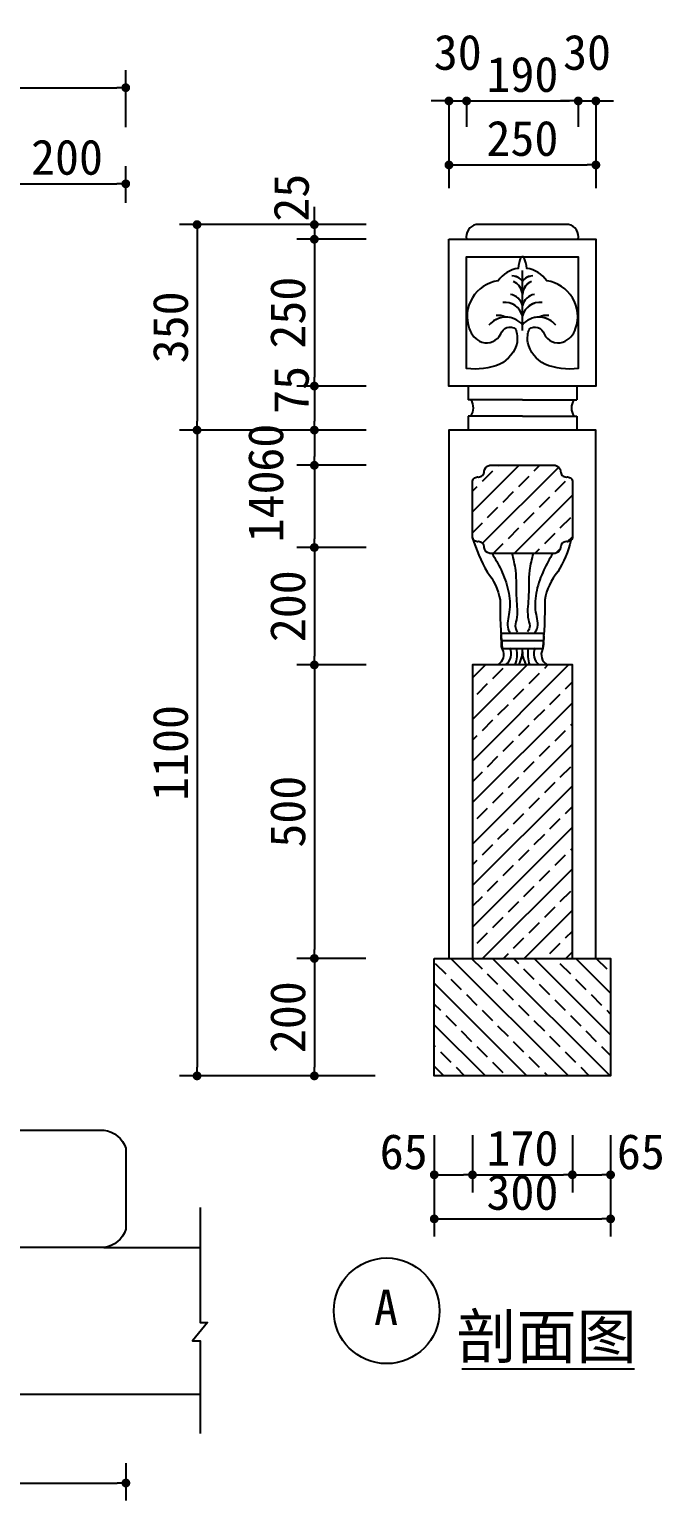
# Model space of a CAD drawing. Extents: x 100 to 5330, y 4380 to 7171.
# Drawn here: x 4244 to 5330, y 4665 to 7171 of the extents above; entities that cross this region are included whole.
import ezdxf
from ezdxf.enums import TextEntityAlignment as Align

# ---------------------------------------------------------------- set-up
doc = ezdxf.new("R2010")
doc.units = 0
doc.header["$LTSCALE"] = 0.85
doc.header["$MEASUREMENT"] = 0
doc.header["$PDMODE"] = 3
doc.header["$PDSIZE"] = 15
doc.layers.get('0').update_dxf_attribs({"color": 3, "linetype": 'CONTINUOUS'})
doc.layers.get('DEFPOINTS').update_dxf_attribs({"linetype": 'CONTINUOUS'})
for name, color, linetype in [('2', 2, 'CONTINUOUS'), ('3', 3, 'CONTINUOUS'), ('4', 4, 'CONTINUOUS'), ('7', 7, 'CONTINUOUS'), ('BH', 3, 'CONTINUOUS'), ('DIM', 3, 'CONTINUOUS'), ('TEXT', 3, 'CONTINUOUS')]:
    doc.layers.add(name, color=color, linetype=linetype)
doc.styles.add('HZ', font='')
doc.styles.get("Standard").update_dxf_attribs({"font": 'ISOCP'})
doc.styles.get('HZ').set_extended_font_data('仿宋_GB2312')
doc.dimstyles.new('ISO-25_WS', dxfattribs={"dimscale": 10, "dimtxt": 2.5, "dimasz": 2.5, "dimexe": 1.25, "dimexo": 0.625, "dimtad": 1, "dimdec": 4, "dimtxsty": 'STANDARD', "dimcen": 2.5, "dimazin": 3, "dimtfac": 1, "dimtdec": 4, "dimtmove": 0, "dimatfit": 3, "dimtolj": 1, "dimtzin": 0})
pattern_1 = [(45, (10892.67, 9769.073), (-35.35534, 35.35534), []), (45, (10928.026, 9769.073), (-35.35534, 35.35534), [25, -12.5])]

# ---------------------------------------------------------------- blocks, each defined once
blk = doc.blocks.new('_DOT')
at = {"color": 0, "linetype": 'BYBLOCK'}
blk.add_line((-0.5, 0), (-1, 0), dxfattribs=at)
at = {"color": 0, "linetype": 'BYBLOCK', "const_width": 0.5}
blk.add_lwpolyline([(-0.25, 0, 1), (0.25, 0, 1)], format="xyb", close=True, dxfattribs=at)
blk = doc.blocks.new('*D36')
at = {"color": 0, "linetype": 'BYBLOCK'}
for p, q in [((29616.8, -23417.9), (29616.8, -23481.6)), ((30186.8, -23417.9), (30186.8, -23481.6)), ((29631.8, -23451.6), (30171.8, -23451.6))]:
    blk.add_line(p, q, dxfattribs=at)
at = {"layer": 'DEFPOINTS', "color": 0, "linetype": 'BYBLOCK'}
for p in [(29616.8, -23387.9), (30186.8, -23387.9), (30186.8, -23451.6)]:
    blk.add_point(p, dxfattribs=at)
at = {"color": 0, "linetype": 'BYBLOCK', "xscale": 15, "yscale": 15, "zscale": 15, "rotation": 180}
blk.add_blockref('_DOT', (29616.8, -23451.6), dxfattribs=at)
at = {"color": 0, "linetype": 'BYBLOCK', "xscale": 15, "yscale": 15, "zscale": 15}
blk.add_blockref('_DOT', (30186.8, -23451.6), dxfattribs=at)
at = {"color": 0, "linetype": 'BYBLOCK', "insert": (29901.8, -23406.6), "char_height": 60, "attachment_point": 5, "style": 'HZ'}
blk.add_mtext('\\A1;570', dxfattribs=at)
blk = doc.blocks.new('*D56')
at = {"color": 0, "linetype": 'BYBLOCK'}
for p, q in [((30186.6, -21385.8), (30186.6, -21288.8)), ((28156.8, -21318.8), (30171.6, -21318.8))]:
    blk.add_line(p, q, dxfattribs=at)
at = {"layer": 'DEFPOINTS', "color": 0, "linetype": 'BYBLOCK'}
for p in [(30186.6, -21318.8), (28141.8, -21400.6), (30186.6, -21415.8)]:
    blk.add_point(p, dxfattribs=at)
at = {"color": 0, "linetype": 'BYBLOCK', "xscale": 15, "yscale": 15, "zscale": 15, "rotation": 180}
blk.add_blockref('_DOT', (28141.8, -21318.8), dxfattribs=at)
at = {"color": 0, "linetype": 'BYBLOCK', "xscale": 15, "yscale": 15, "zscale": 15}
blk.add_blockref('_DOT', (30186.6, -21318.8), dxfattribs=at)
at = {"color": 0, "linetype": 'BYBLOCK', "insert": (29164.2, -21273.8), "char_height": 60, "attachment_point": 5, "style": 'HZ'}
blk.add_mtext('\\A1;2045', dxfattribs=at)
blk = doc.blocks.new('*D5')
at = {"color": 0, "linetype": 'BYBLOCK'}
for p, q in [((29986.6, -21517.6), (29986.6, -21452.5)), ((30186.6, -21514.8), (30186.6, -21452.5)), ((30001.6, -21482.5), (30171.6, -21482.5))]:
    blk.add_line(p, q, dxfattribs=at)
at = {"layer": 'DEFPOINTS', "color": 0, "linetype": 'BYBLOCK'}
for p in [(30186.6, -21482.5), (29986.6, -21547.6), (30186.6, -21544.8)]:
    blk.add_point(p, dxfattribs=at)
at = {"color": 0, "linetype": 'BYBLOCK', "xscale": 15, "yscale": 15, "zscale": 15, "rotation": 180}
blk.add_blockref('_DOT', (29986.6, -21482.5), dxfattribs=at)
at = {"color": 0, "linetype": 'BYBLOCK', "xscale": 15, "yscale": 15, "zscale": 15}
blk.add_blockref('_DOT', (30186.6, -21482.5), dxfattribs=at)
at = {"color": 0, "linetype": 'BYBLOCK', "insert": (30086.6, -21437.5), "char_height": 60, "attachment_point": 5, "style": 'HZ'}
blk.add_mtext('\\A1;200', dxfattribs=at)
blk = doc.blocks.new('*D32')
at = {"color": 0, "linetype": 'BYBLOCK'}
for p, q in [((30711.5, -23102.8), (30711.5, -23200.5)), ((30776.5, -23102.8), (30776.5, -23200.5)), ((30726.5, -23170.5), (30761.5, -23170.5))]:
    blk.add_line(p, q, dxfattribs=at)
at = {"layer": 'DEFPOINTS', "color": 0, "linetype": 'BYBLOCK'}
for p in [(30711.5, -23072.8), (30776.5, -23072.8), (30776.5, -23170.5)]:
    blk.add_point(p, dxfattribs=at)
at = {"color": 0, "linetype": 'BYBLOCK', "xscale": 15, "yscale": 15, "zscale": 15, "rotation": 180}
blk.add_blockref('_DOT', (30711.5, -23170.5), dxfattribs=at)
at = {"color": 0, "linetype": 'BYBLOCK', "xscale": 15, "yscale": 15, "zscale": 15}
blk.add_blockref('_DOT', (30776.5, -23170.5), dxfattribs=at)
at = {"color": 0, "linetype": 'BYBLOCK', "insert": (30659.5, -23131.5), "char_height": 60, "attachment_point": 5, "style": 'HZ'}
blk.add_mtext('\\A1;65', dxfattribs=at)
blk = doc.blocks.new('*D31')
at = {"color": 0, "linetype": 'BYBLOCK'}
for p, q in [((30946.5, -23172.9), (30946.5, -23200.5)), ((30961.5, -23170.5), (30996.5, -23170.5)), ((31011.5, -23172.9), (31011.5, -23200.5))]:
    blk.add_line(p, q, dxfattribs=at)
at = {"layer": 'DEFPOINTS', "color": 0, "linetype": 'BYBLOCK'}
for p in [(30946.5, -23142.9), (31011.5, -23142.9), (31011.5, -23170.5)]:
    blk.add_point(p, dxfattribs=at)
at = {"color": 0, "linetype": 'BYBLOCK', "xscale": 15, "yscale": 15, "zscale": 15, "rotation": 180}
blk.add_blockref('_DOT', (30946.5, -23170.5), dxfattribs=at)
at = {"color": 0, "linetype": 'BYBLOCK', "xscale": 15, "yscale": 15, "zscale": 15}
blk.add_blockref('_DOT', (31011.5, -23170.5), dxfattribs=at)
at = {"color": 0, "linetype": 'BYBLOCK', "insert": (31063, -23131.5), "char_height": 60, "attachment_point": 5, "style": 'HZ'}
blk.add_mtext('\\A1;65', dxfattribs=at)
blk = doc.blocks.new('*D34')
at = {"color": 0, "linetype": 'BYBLOCK'}
for p, q in [((30711.5, -23102.8), (30711.5, -23275.6)), ((31011.5, -23102.8), (31011.5, -23275.6)), ((30726.5, -23245.6), (30996.5, -23245.6))]:
    blk.add_line(p, q, dxfattribs=at)
at = {"layer": 'DEFPOINTS', "color": 0, "linetype": 'BYBLOCK'}
for p in [(30711.5, -23072.8), (31011.5, -23072.8), (31011.5, -23245.6)]:
    blk.add_point(p, dxfattribs=at)
at = {"color": 0, "linetype": 'BYBLOCK', "xscale": 15, "yscale": 15, "zscale": 15, "rotation": 180}
blk.add_blockref('_DOT', (30711.5, -23245.6), dxfattribs=at)
at = {"color": 0, "linetype": 'BYBLOCK', "xscale": 15, "yscale": 15, "zscale": 15}
blk.add_blockref('_DOT', (31011.5, -23245.6), dxfattribs=at)
at = {"color": 0, "linetype": 'BYBLOCK', "insert": (30861.5, -23200.6), "char_height": 60, "attachment_point": 5, "style": 'HZ'}
blk.add_mtext('\\A1;300', dxfattribs=at)
blk = doc.blocks.new('*D33')
at = {"color": 0, "linetype": 'BYBLOCK'}
for p, q in [((30776.5, -23102.8), (30776.5, -23200.5)), ((30946.5, -23102.8), (30946.5, -23200.5)), ((30791.5, -23170.5), (30931.5, -23170.5))]:
    blk.add_line(p, q, dxfattribs=at)
at = {"layer": 'DEFPOINTS', "color": 0, "linetype": 'BYBLOCK'}
for p in [(30776.5, -23072.8), (30946.5, -23072.8), (30946.5, -23170.5)]:
    blk.add_point(p, dxfattribs=at)
at = {"color": 0, "linetype": 'BYBLOCK', "xscale": 15, "yscale": 15, "zscale": 15, "rotation": 180}
blk.add_blockref('_DOT', (30776.5, -23170.5), dxfattribs=at)
at = {"color": 0, "linetype": 'BYBLOCK', "xscale": 15, "yscale": 15, "zscale": 15}
blk.add_blockref('_DOT', (30946.5, -23170.5), dxfattribs=at)
at = {"color": 0, "linetype": 'BYBLOCK', "insert": (30861.5, -23125.5), "char_height": 60, "attachment_point": 5, "style": 'HZ'}
blk.add_mtext('\\A1;170', dxfattribs=at)
blk = doc.blocks.new('*D24')
at = {"color": 0, "linetype": 'BYBLOCK'}
for p, q in [((30595.5, -21577), (30477.5, -21577)), ((30507.5, -21592), (30507.5, -21812)), ((30595.5, -21827), (30477.5, -21827))]:
    blk.add_line(p, q, dxfattribs=at)
at = {"layer": 'DEFPOINTS', "color": 0, "linetype": 'BYBLOCK'}
for p in [(30625.5, -21577), (30507.5, -21827), (30625.5, -21827)]:
    blk.add_point(p, dxfattribs=at)
at = {"color": 0, "linetype": 'BYBLOCK', "xscale": 15, "yscale": 15, "zscale": 15}
for p, rotation in [((30507.5, -21577), 90), ((30507.5, -21827), 270)]:
    blk.add_blockref('_DOT', p, dxfattribs=dict(at, rotation=rotation))
at = {"color": 0, "linetype": 'BYBLOCK', "insert": (30462.5, -21702), "char_height": 60, "attachment_point": 5, "rotation": 90, "style": 'HZ'}
blk.add_mtext('\\A1;250', dxfattribs=at)
blk = doc.blocks.new('*D30')
at = {"color": 0, "linetype": 'BYBLOCK'}
for p, q in [((30595.5, -21552), (30277.9, -21552)), ((30307.9, -21567), (30307.9, -21887)), ((30595.5, -21902), (30277.9, -21902))]:
    blk.add_line(p, q, dxfattribs=at)
at = {"layer": 'DEFPOINTS', "color": 0, "linetype": 'BYBLOCK'}
for p in [(30625.5, -21552), (30307.9, -21902), (30625.5, -21902)]:
    blk.add_point(p, dxfattribs=at)
at = {"color": 0, "linetype": 'BYBLOCK', "xscale": 15, "yscale": 15, "zscale": 15}
for p, rotation in [((30307.9, -21552), 90), ((30307.9, -21902), 270)]:
    blk.add_blockref('_DOT', p, dxfattribs=dict(at, rotation=rotation))
at = {"color": 0, "linetype": 'BYBLOCK', "insert": (30262.9, -21727), "char_height": 60, "attachment_point": 5, "rotation": 90, "style": 'HZ'}
blk.add_mtext('\\A1;350', dxfattribs=at)
blk = doc.blocks.new('*D27')
at = {"color": 0, "linetype": 'BYBLOCK'}
for p, q in [((30595.5, -22302), (30477.5, -22302)), ((30507.5, -22317), (30507.5, -22787)), ((30594.8, -22802), (30477.5, -22802))]:
    blk.add_line(p, q, dxfattribs=at)
at = {"layer": 'DEFPOINTS', "color": 0, "linetype": 'BYBLOCK'}
for p in [(30625.5, -22302), (30507.5, -22802), (30624.8, -22802)]:
    blk.add_point(p, dxfattribs=at)
at = {"color": 0, "linetype": 'BYBLOCK', "xscale": 15, "yscale": 15, "zscale": 15}
for p, rotation in [((30507.5, -22302), 90), ((30507.5, -22802), 270)]:
    blk.add_blockref('_DOT', p, dxfattribs=dict(at, rotation=rotation))
at = {"color": 0, "linetype": 'BYBLOCK', "insert": (30462.5, -22552), "char_height": 60, "attachment_point": 5, "rotation": 90, "style": 'HZ'}
blk.add_mtext('\\A1;500', dxfattribs=at)
blk = doc.blocks.new('*D52')
at = {"color": 0, "linetype": 'BYBLOCK'}
for p, q in [((30595.5, -21902), (30277.9, -21902)), ((30307.9, -21917), (30307.9, -22987)), ((30610.7, -23002), (30277.9, -23002))]:
    blk.add_line(p, q, dxfattribs=at)
at = {"layer": 'DEFPOINTS', "color": 0, "linetype": 'BYBLOCK'}
for p in [(30625.5, -21902), (30307.9, -23002), (30640.7, -23002)]:
    blk.add_point(p, dxfattribs=at)
at = {"color": 0, "linetype": 'BYBLOCK', "xscale": 15, "yscale": 15, "zscale": 15}
for p, rotation in [((30307.9, -21902), 90), ((30307.9, -23002), 270)]:
    blk.add_blockref('_DOT', p, dxfattribs=dict(at, rotation=rotation))
at = {"color": 0, "linetype": 'BYBLOCK', "insert": (30262.9, -22452), "char_height": 60, "attachment_point": 5, "rotation": 90, "style": 'HZ'}
blk.add_mtext('\\A1;1100', dxfattribs=at)
blk = doc.blocks.new('*D51')
at = {"color": 0, "linetype": 'BYBLOCK'}
for p, q in [((30594.8, -22802), (30477.5, -22802)), ((30507.5, -22817), (30507.5, -22987)), ((30610.7, -23002), (30477.5, -23002))]:
    blk.add_line(p, q, dxfattribs=at)
at = {"layer": 'DEFPOINTS', "color": 0, "linetype": 'BYBLOCK'}
for p in [(30624.8, -22802), (30507.5, -23002), (30640.7, -23002)]:
    blk.add_point(p, dxfattribs=at)
at = {"color": 0, "linetype": 'BYBLOCK', "xscale": 15, "yscale": 15, "zscale": 15}
for p, rotation in [((30507.5, -22802), 90), ((30507.5, -23002), 270)]:
    blk.add_blockref('_DOT', p, dxfattribs=dict(at, rotation=rotation))
at = {"color": 0, "linetype": 'BYBLOCK', "insert": (30462.5, -22902), "char_height": 60, "attachment_point": 5, "rotation": 90, "style": 'HZ'}
blk.add_mtext('\\A1;200', dxfattribs=at)
blk = doc.blocks.new('*D28')
at = {"color": 0, "linetype": 'BYBLOCK'}
for p, q in [((30595.5, -21902), (30477.5, -21902)), ((30507.5, -21917), (30507.5, -21947)), ((30595.5, -21962), (30477.5, -21962))]:
    blk.add_line(p, q, dxfattribs=at)
at = {"layer": 'DEFPOINTS', "color": 0, "linetype": 'BYBLOCK'}
for p in [(30625.5, -21902), (30507.5, -21962), (30625.5, -21962)]:
    blk.add_point(p, dxfattribs=at)
at = {"color": 0, "linetype": 'BYBLOCK', "xscale": 15, "yscale": 15, "zscale": 15}
for p, rotation in [((30507.5, -21902), 90), ((30507.5, -21962), 270)]:
    blk.add_blockref('_DOT', p, dxfattribs=dict(at, rotation=rotation))
at = {"color": 0, "linetype": 'BYBLOCK', "insert": (30425, -21932), "char_height": 60, "attachment_point": 5, "rotation": 90, "style": 'HZ'}
blk.add_mtext('\\A1;60', dxfattribs=at)
blk = doc.blocks.new('*D29')
at = {"color": 0, "linetype": 'BYBLOCK'}
for p, q in [((30595.5, -21962), (30477.5, -21962)), ((30507.5, -21977), (30507.5, -22087)), ((30595.5, -22102), (30477.5, -22102))]:
    blk.add_line(p, q, dxfattribs=at)
at = {"layer": 'DEFPOINTS', "color": 0, "linetype": 'BYBLOCK'}
for p in [(30625.5, -21962), (30507.5, -22102), (30625.5, -22102)]:
    blk.add_point(p, dxfattribs=at)
at = {"color": 0, "linetype": 'BYBLOCK', "xscale": 15, "yscale": 15, "zscale": 15}
for p, rotation in [((30507.5, -21962), 90), ((30507.5, -22102), 270)]:
    blk.add_blockref('_DOT', p, dxfattribs=dict(at, rotation=rotation))
at = {"color": 0, "linetype": 'BYBLOCK', "insert": (30425, -22032), "char_height": 60, "attachment_point": 5, "rotation": 90, "style": 'HZ'}
blk.add_mtext('\\A1;140', dxfattribs=at)
blk = doc.blocks.new('*D25')
at = {"color": 0, "linetype": 'BYBLOCK'}
for p, q in [((30595.5, -21827), (30477.5, -21827)), ((30507.5, -21842), (30507.5, -21887)), ((30595.5, -21902), (30477.5, -21902))]:
    blk.add_line(p, q, dxfattribs=at)
at = {"layer": 'DEFPOINTS', "color": 0, "linetype": 'BYBLOCK'}
for p in [(30625.5, -21827), (30507.5, -21902), (30625.5, -21902)]:
    blk.add_point(p, dxfattribs=at)
at = {"color": 0, "linetype": 'BYBLOCK', "xscale": 15, "yscale": 15, "zscale": 15}
for p, rotation in [((30507.5, -21827), 90), ((30507.5, -21902), 270)]:
    blk.add_blockref('_DOT', p, dxfattribs=dict(at, rotation=rotation))
at = {"color": 0, "linetype": 'BYBLOCK', "insert": (30468.5, -21833.5), "char_height": 60, "attachment_point": 5, "rotation": 90, "style": 'HZ'}
blk.add_mtext('\\A1;75', dxfattribs=at)
blk = doc.blocks.new('*D26')
at = {"color": 0, "linetype": 'BYBLOCK'}
for p, q in [((30595.5, -22102), (30477.5, -22102)), ((30507.5, -22117), (30507.5, -22287)), ((30595.5, -22302), (30477.5, -22302))]:
    blk.add_line(p, q, dxfattribs=at)
at = {"layer": 'DEFPOINTS', "color": 0, "linetype": 'BYBLOCK'}
for p in [(30625.5, -22102), (30507.5, -22302), (30625.5, -22302)]:
    blk.add_point(p, dxfattribs=at)
at = {"color": 0, "linetype": 'BYBLOCK', "xscale": 15, "yscale": 15, "zscale": 15}
for p, rotation in [((30507.5, -22102), 90), ((30507.5, -22302), 270)]:
    blk.add_blockref('_DOT', p, dxfattribs=dict(at, rotation=rotation))
at = {"color": 0, "linetype": 'BYBLOCK', "insert": (30462.5, -22202), "char_height": 60, "attachment_point": 5, "rotation": 90, "style": 'HZ'}
blk.add_mtext('\\A1;200', dxfattribs=at)
blk = doc.blocks.new('*D23')
at = {"color": 0, "linetype": 'BYBLOCK'}
for p, q in [((30507.5, -21537), (30507.5, -21522)), ((30595.5, -21552), (30477.5, -21552)), ((30507.5, -21552), (30507.5, -21577)), ((30507.5, -21552), (30507.5, -21577)), ((30595.5, -21577), (30477.5, -21577)), ((30507.5, -21592), (30507.5, -21607))]:
    blk.add_line(p, q, dxfattribs=at)
at = {"layer": 'DEFPOINTS', "color": 0, "linetype": 'BYBLOCK'}
for p in [(30625.5, -21552), (30507.5, -21577), (30625.5, -21577)]:
    blk.add_point(p, dxfattribs=at)
at = {"color": 0, "linetype": 'BYBLOCK', "xscale": 15, "yscale": 15, "zscale": 15}
for p, rotation in [((30507.5, -21552), 270), ((30507.5, -21577), 90)]:
    blk.add_blockref('_DOT', p, dxfattribs=dict(at, rotation=rotation))
at = {"color": 0, "linetype": 'BYBLOCK', "insert": (30468.5, -21506.2), "char_height": 60, "attachment_point": 5, "rotation": 90, "style": 'HZ'}
blk.add_mtext('\\A1;25', dxfattribs=at)
blk = doc.blocks.new('*D1')
at = {"color": 0, "linetype": 'BYBLOCK'}
for p, q in [((30941.5, -21341.4), (30926.5, -21341.4)), ((30956.5, -21341.4), (30986.5, -21341.4)), ((30956.5, -21341.4), (30986.5, -21341.4)), ((31001.5, -21341.4), (31016.5, -21341.4))]:
    blk.add_line(p, q, dxfattribs=at)
at = {"layer": 'DEFPOINTS', "color": 0, "linetype": 'BYBLOCK'}
for p in [(30956.5, -21341.4), (30986.5, -21341.4), (30986.5, -21341.4)]:
    blk.add_point(p, dxfattribs=at)
at = {"color": 0, "linetype": 'BYBLOCK', "xscale": 15, "yscale": 15, "zscale": 15}
blk.add_blockref('_DOT', (30956.5, -21341.4), dxfattribs=at)
at = {"color": 0, "linetype": 'BYBLOCK', "xscale": 15, "yscale": 15, "zscale": 15, "rotation": 180}
blk.add_blockref('_DOT', (30986.5, -21341.4), dxfattribs=at)
at = {"color": 0, "linetype": 'BYBLOCK', "insert": (30971.5, -21258.9), "char_height": 60, "attachment_point": 5, "style": 'HZ'}
blk.add_mtext('\\A1;30', dxfattribs=at)
blk = doc.blocks.new('*D2')
at = {"color": 0, "linetype": 'BYBLOCK'}
for p, q in [((30721.5, -21341.4), (30706.5, -21341.4)), ((30736.5, -21341.4), (30766.5, -21341.4)), ((30736.5, -21341.4), (30766.5, -21341.4)), ((30781.5, -21341.4), (30796.5, -21341.4))]:
    blk.add_line(p, q, dxfattribs=at)
at = {"layer": 'DEFPOINTS', "color": 0, "linetype": 'BYBLOCK'}
for p in [(30736.5, -21341.4), (30766.5, -21341.4), (30766.5, -21341.4)]:
    blk.add_point(p, dxfattribs=at)
at = {"color": 0, "linetype": 'BYBLOCK', "xscale": 15, "yscale": 15, "zscale": 15}
blk.add_blockref('_DOT', (30736.5, -21341.4), dxfattribs=at)
at = {"color": 0, "linetype": 'BYBLOCK', "xscale": 15, "yscale": 15, "zscale": 15, "rotation": 180}
blk.add_blockref('_DOT', (30766.5, -21341.4), dxfattribs=at)
at = {"color": 0, "linetype": 'BYBLOCK', "insert": (30751.5, -21258.9), "char_height": 60, "attachment_point": 5, "style": 'HZ'}
blk.add_mtext('\\A1;30', dxfattribs=at)
blk = doc.blocks.new('*D3')
at = {"color": 0, "linetype": 'BYBLOCK'}
blk.add_line((30781.5, -21341.4), (30941.5, -21341.4), dxfattribs=at)
at = {"layer": 'DEFPOINTS', "color": 0, "linetype": 'BYBLOCK'}
for p in [(30766.5, -21341.4), (30956.5, -21341.4), (30956.5, -21341.4)]:
    blk.add_point(p, dxfattribs=at)
at = {"color": 0, "linetype": 'BYBLOCK', "xscale": 15, "yscale": 15, "zscale": 15, "rotation": 180}
blk.add_blockref('_DOT', (30766.5, -21341.4), dxfattribs=at)
at = {"color": 0, "linetype": 'BYBLOCK', "xscale": 15, "yscale": 15, "zscale": 15}
blk.add_blockref('_DOT', (30956.5, -21341.4), dxfattribs=at)
at = {"color": 0, "linetype": 'BYBLOCK', "insert": (30861.5, -21296.4), "char_height": 60, "attachment_point": 5, "style": 'HZ'}
blk.add_mtext('\\A1;190', dxfattribs=at)
blk = doc.blocks.new('*D4')
at = {"color": 0, "linetype": 'BYBLOCK'}
for p, q in [((30736.5, -21467.2), (30736.5, -21480.4)), ((30751.5, -21450.4), (30971.5, -21450.4)), ((30986.5, -21467.2), (30986.5, -21480.4))]:
    blk.add_line(p, q, dxfattribs=at)
at = {"layer": 'DEFPOINTS', "color": 0, "linetype": 'BYBLOCK'}
for p in [(30736.5, -21437.2), (30986.5, -21437.2), (30986.5, -21450.4)]:
    blk.add_point(p, dxfattribs=at)
at = {"color": 0, "linetype": 'BYBLOCK', "xscale": 15, "yscale": 15, "zscale": 15, "rotation": 180}
blk.add_blockref('_DOT', (30736.5, -21450.4), dxfattribs=at)
at = {"color": 0, "linetype": 'BYBLOCK', "xscale": 15, "yscale": 15, "zscale": 15}
blk.add_blockref('_DOT', (30986.5, -21450.4), dxfattribs=at)
at = {"color": 0, "linetype": 'BYBLOCK', "insert": (30861.5, -21405.4), "char_height": 60, "attachment_point": 5, "style": 'HZ'}
blk.add_mtext('\\A1;250', dxfattribs=at)

msp = doc.modelspace()

# ---------------------------------------------------------------- hatches: boundary and pattern name
at = {"layer": 'BH'}
h = msp.add_hatch(dxfattribs=at)
h.set_pattern_fill('ANSI33', color=256, scale=200, style=0)
h.set_pattern_definition(pattern_1)
h.paths.add_polyline_path([(4998, 6305.7, 0.422525), (5008, 6298.7, -0.435197), (5018, 6288.7, 0.332559), (5027.3, 6278.7), (5138.7, 6278.7, 0.332559), (5148, 6288.7, -0.435197), (5158, 6298.7, 0.422525), (5168, 6305.7), (5168, 6401.7, 0.422525), (5158, 6408.7, -0.435197), (5148, 6418.7, 0.332559), (5138.7, 6428.7), (5027.3, 6428.7, 0.332559), (5018, 6418.7, -0.435197), (5008, 6408.7, 0.422525), (4998, 6401.7)])
h = msp.add_hatch(dxfattribs=at)
h.set_pattern_fill('ANSI33', color=256, scale=200, style=0)
h.set_pattern_definition(pattern_1)
h.paths.add_polyline_path([(5168, 6088.7), (4998, 6088.7), (4998, 5588.7), (5168, 5588.7)])
h = msp.add_hatch(dxfattribs=at)
h.set_pattern_fill('ANSI33', color=256, scale=200, angle=90, style=0)
h.set_pattern_definition([(135, (10892.67, 9769.073), (-35.35534, -35.35534), []), (135, (10892.67, 9804.43), (-35.35534, -35.35534), [25, -12.5])])
h.paths.add_polyline_path([(4933, 5588.7), (4933, 5388.7), (5233, 5388.7), (5233, 5588.7)])

# ---------------------------------------------------------------- linework, layer by layer
at = {"layer": '2'}
msp.add_line((143.1, 4846.3), (4534.5, 4846.3), dxfattribs=at)
at = {"layer": '3'}
for p, q in [((4990.5, 6563.7), (4990.5, 6540)), ((5175.5, 6563.7), (5175.5, 6540)), ((5083, 6540), (4990.5, 6540)), ((5083, 6540), (5175.5, 6540)), ((4990.5, 6512.4), (4990.5, 6488.7)), ((5083, 6512.4), (4990.5, 6512.4)), ((5083, 6512.4), (5175.5, 6512.4)), ((5175.5, 6512.4), (5175.5, 6488.7))]:
    msp.add_line(p, q, dxfattribs=at)
for points in [[(5178, 6813.7, 0.421295), (5161.5, 6838.7), (5083, 6838.7), (5004.5, 6838.7, 0.421295), (4988, 6813.7)], [(4998.1, 6305.2, 0.058216), (5023, 6247.1, -0.124899), (5045.1, 6199.6, 0.030946), (5048.8, 6115.5, -0.392668), (5040.8, 6088.7, 0.41517)], [(5165.2, 6300.6, -0.08281), (5143, 6247.1, 0.124899), (5120.9, 6199.6, -0.030946), (5117.2, 6115.5, 0.392668), (5125.3, 6088.7, -0.41517)]]:
    msp.add_lwpolyline(points, format="xyb", dxfattribs=at)
msp.add_lwpolyline([(4534.5, 5164.4), (4534.5, 4990.4), (4534.5, 4968.8), (4547.2, 4968.8), (4521.8, 4937.3), (4534.5, 4937.3), (4534.5, 4899.3), (4534.5, 4779.6)], dxfattribs=at)
for centre, radius, start, end in [((5056.5, 6717.9), 26.6, 3.7287, 65.202), ((5067.6, 6732.6), 18.1, 31.5021, 81.0006), ((5098.4, 6732.6), 18.1, 98.9994, 148.4979), ((5109.5, 6717.9), 26.6, 114.798, 176.2713), ((5058.8, 6695), 24.9, 13.5329, 81.5401), ((5107.2, 6695), 24.9, 98.4599, 166.4671), ((5052.7, 6674.8), 31.5, 15.5476, 95.9703), ((5113.3, 6674.8), 31.5, 84.0297, 164.4524), ((5054.9, 6644.1), 37, 40.637, 141.2407), ((5111.1, 6644.1), 37, 38.7593, 139.363), ((4974.3, 6526.3), 25.2, 326.6408, 32.9427), ((5191.7, 6526.3), 25.2, 147.0573, 213.3592), ((5039.9, 6107.8), 24, 307.3106, 24.7975), ((5017.5, 6107.3), 56.6, 340.7721, 9.9595), ((5032.6, 6113.5), 50.6, 330.6788, 3.948), ((5125.4, 6112.2), 42.6, 173.6326, 213.4722), ((5148.6, 6107.3), 56.6, 170.0405, 199.2279), ((5126.1, 6107.8), 24, 155.2025, 232.6894)]:
    msp.add_arc(centre, radius, start, end, dxfattribs=at)
for points in [[(5031.5, 6278.7), (5046.6, 6250.6), (5058.8, 6215.7), (5060.5, 6178.3), (5058.8, 6149.6), (5062.2, 6142.6)], [(5065, 6278.7), (5071, 6249.7), (5072.7, 6201.8), (5072.7, 6165.3), (5071, 6152.2), (5074.4, 6145.2)], [(5101.1, 6278.7), (5095.1, 6249.7), (5093.3, 6201.8), (5093.3, 6165.3), (5095.1, 6152.2), (5091.6, 6145.2)], [(5134.5, 6278.7), (5119.5, 6250.6), (5107.3, 6215.7), (5105.5, 6178.3), (5107.3, 6149.6), (5103.8, 6142.6)]]:
    msp.add_spline(points, degree=3, dxfattribs=at)
at = {"layer": '4'}
for points in [[(4958, 6813.7), (5208, 6813.7), (5208, 6563.7), (4958, 6563.7)], [(4998, 5588.7), (5168, 5588.7), (5168, 6088.7), (4998, 6088.7)], [(4933, 5588.7), (5233, 5588.7), (5233, 5388.7), (4933, 5388.7)]]:
    msp.add_lwpolyline(points, close=True, dxfattribs=at)
msp.add_lwpolyline([(5208, 5588.7), (5208, 6488.7), (4958, 6488.7), (4958, 5588.7)], dxfattribs=at)
msp.add_lwpolyline([(5027.3, 6278.7, -0.332559), (5018, 6288.7, 0.435197), (5008, 6298.7, -0.422525), (4998, 6305.7), (4998, 6401.7, -0.422525), (5008, 6408.7, 0.435197), (5018, 6418.7, -0.332559), (5027.3, 6428.7), (5138.7, 6428.7, -0.332559), (5148, 6418.7, 0.435197), (5158, 6408.7, -0.422525), (5168, 6401.7), (5168, 6305.7, -0.422525), (5158, 6298.7, 0.435197), (5148, 6288.7, -0.332559), (5138.7, 6278.7)], format="xyb", close=True, dxfattribs=at)
msp.add_lwpolyline([(538.4, 5296.3), (4370.8, 5296.3, -0.288083), (4408.4, 5265.3), (4408.4, 5127.4, -0.288083), (4370.8, 5096.3), (143.1, 5096.3)], format="xyb", dxfattribs=at)
at = {"layer": '7'}
for p, q in [((5083, 6658.5), (5083, 6760.6)), ((5083, 6658.5), (5083, 6760.6)), ((4370.8, 5096.3), (4534.5, 5096.3))]:
    msp.add_line(p, q, dxfattribs=at)
msp.add_lwpolyline([(5080.1, 6783, 0.082454), (5075.9, 6764.1, 0.214246), (5041.6, 6742.9, 0.47218), (4992.4, 6661.7, 0.223316), (5014, 6638.6, 0.374503), (5046.2, 6652.4, -0.527025), (5071.6, 6660.8, -0.102133), (5074, 6638, -0.225042), (5044.7, 6601, -0.135267), (4988, 6593.7), (4988, 6783.7), (5083, 6783.7), (5178, 6783.7), (5178, 6593.7, -0.135267), (5121.4, 6601, -0.225042), (5092, 6638, -0.102133), (5094.5, 6660.8, -0.527025), (5119.8, 6652.4, 0.374503), (5152, 6638.6, 0.223316), (5173.6, 6661.7, 0.47218), (5124.4, 6742.9, 0.211963), (5090.6, 6764.1, 0.085949), (5085.5, 6783.2)], format="xyb", dxfattribs=at)
for points in [[(5048, 6142.8), (5118.1, 6142.8, -0.154123), (5118.6, 6129.9), (5047.4, 6129.9, -0.154123)], [(5048, 6116.9), (5118.1, 6116.9, 0.154123), (5118.6, 6129.9), (5047.4, 6129.9, 0.154123)]]:
    msp.add_lwpolyline(points, format="xyb", close=True, dxfattribs=at)
msp.add_lwpolyline([(5048, 6142.8), (5118.1, 6142.8)], dxfattribs=at)
for centre, radius, start, end in [((5083, 6777.3), 6.35, 67.3452, 117.5891), ((5065.4, 6729.6), 21.7, 51.3902, 90.3705), ((5100.6, 6729.6), 21.7, 89.6295, 128.6098), ((5056.5, 6717.9), 26.6, 23.086, 52.2751), ((5109.5, 6717.9), 26.6, 127.7249, 156.914), ((5052.7, 6674.8), 31.5, 48.1638, 70.5209), ((5058.8, 6695), 24.9, 13.5329, 47.5365), ((5107.2, 6695), 24.9, 132.4635, 166.4671), ((5113.3, 6674.8), 31.5, 109.4791, 131.8362), ((5054.9, 6644.1), 37, 74.4004, 124.5498), ((5040.5, 6651.5), 32.7, 65.0609, 94.1002), ((5111.1, 6644.1), 37, 55.4502, 105.5996), ((5125.5, 6651.5), 32.7, 85.8998, 114.9391)]:
    msp.add_arc(centre, radius, start, end, dxfattribs=at)
at = {"layer": 'DIM'}
for p, q in [((4958, 7046.7), (4958, 6900.6)), ((4988, 7046.7), (4988, 7005.2)), ((5178, 7046.7), (5178, 7005.2)), ((5208, 7046.7), (5208, 6900.6))]:
    msp.add_line(p, q, dxfattribs=at)
at = {"layer": 'TEXT', "color": 6}
msp.add_line((4979.9, 4889.5), (5273.8, 4889.5), dxfattribs=at)
at = {"layer": 'TEXT'}
msp.add_circle((4852.1, 4988.5), 90, dxfattribs=at)

# ---------------------------------------------------------------- texts
at = {"layer": 'TEXT', "style": 'HZ'}
msp.add_text('A', height=60, dxfattribs=at).set_placement((4851, 4964.4), align=Align.CENTER)
msp.add_text('剖面图', height=75, dxfattribs=at).set_placement((4970.7, 4907.5))

# ---------------------------------------------------------------- dimensions: what is measured, and where the dimension line sits
at = {"layer": 'DIM'}
for base, p1, p2, override, picture, middle, set_off in [((4988, 7049.3), (4958, 7049.3), (4988, 7049.3), {"dimscale": 30, "dimtxt": 2, "dimasz": 0.5, "dimexe": 1, "dimexo": 1, "dimgap": 0.5, "dimdec": 0, "dimtxsty": 'HZ', "dimblk1": 'DOT', "dimblk2": 'DOT', "dimsah": 1, "dimcen": 0, "dimtfac": 0.5}, '*D2', (4973, 7131.8), (-25778.5, 28390.7)), ((5208, 7049.3), (5178, 7049.3), (5208, 7049.3), {"dimscale": 30, "dimtxt": 2, "dimasz": 0.5, "dimexe": 1, "dimexo": 1, "dimgap": 0.5, "dimdec": 0, "dimtxsty": 'HZ', "dimblk1": 'DOT', "dimblk2": 'DOT', "dimsah": 1, "dimcen": 0, "dimtfac": 0.5}, '*D1', (5193, 7131.8), (-25778.5, 28390.7)), ((4408.2, 7071.9), (2363.4, 6990.1), (4408.2, 6974.9), {"dimscale": 30, "dimtxt": 2, "dimasz": 0.5, "dimexe": 1, "dimexo": 1, "dimgap": 0.5, "dimdec": 0, "dimtxsty": 'HZ', "dimblk1": 'DOT', "dimblk2": 'DOT', "dimsah": 1, "dimcen": 0, "dimse1": 1, "dimtfac": 0.5}, '*D56', (3385.8, 7116.9), (-25778.5, 28390.7)), ((5178, 7049.3), (4988, 7049.3), (5178, 7049.3), {"dimscale": 30, "dimtxt": 2, "dimasz": 0.5, "dimexe": 1, "dimexo": 1, "dimgap": 0.5, "dimdec": 0, "dimtxsty": 'HZ', "dimblk1": 'DOT', "dimblk2": 'DOT', "dimsah": 1, "dimcen": 0, "dimtfac": 0.5}, '*D3', (5083, 7094.3), (-25778.5, 28390.7)), ((5208, 6940.3), (4958, 6953.5), (5208, 6953.5), {"dimscale": 30, "dimtxt": 2, "dimasz": 0.5, "dimexe": 1, "dimexo": 1, "dimgap": 0.5, "dimdec": 0, "dimtxsty": 'HZ', "dimblk1": 'DOT', "dimblk2": 'DOT', "dimsah": 1, "dimcen": 0, "dimtfac": 0.5}, '*D4', (5083, 6985.3), (-25778.5, 28390.7)), ((4408.2, 6908.2), (4208.2, 6843.1), (4408.2, 6845.8), {"dimscale": 30, "dimtxt": 2, "dimasz": 0.5, "dimexe": 1, "dimexo": 1, "dimgap": 0.5, "dimdec": 0, "dimtxsty": 'HZ', "dimblk1": 'DOT', "dimblk2": 'DOT', "dimsah": 1, "dimcen": 0, "dimtfac": 0.5}, '*D5', (4308.2, 6953.2), (-25778.5, 28390.7)), ((5233, 5145.1), (4933, 5317.9), (5233, 5317.9), {"dimscale": 30, "dimtxt": 2, "dimasz": 0.5, "dimexe": 1, "dimexo": 1, "dimgap": 0.5, "dimdec": 0, "dimtxsty": 'HZ', "dimblk1": 'DOT', "dimblk2": 'DOT', "dimsah": 1, "dimcen": 0, "dimtfac": 0.5}, '*D34', (5083, 5190.1), (-25778.5, 28390.7)), ((5168, 5220.2), (4998, 5317.9), (5168, 5317.9), {"dimscale": 30, "dimtxt": 2, "dimasz": 0.5, "dimexe": 1, "dimexo": 1, "dimgap": 0.5, "dimdec": 0, "dimtxsty": 'HZ', "dimblk1": 'DOT', "dimblk2": 'DOT', "dimsah": 1, "dimcen": 0, "dimtfac": 0.5}, '*D33', (5083, 5265.2), (-25778.5, 28390.7)), ((4408.4, 4695.3), (3838.4, 4759), (4408.4, 4759), {"dimscale": 30, "dimtxt": 2, "dimasz": 0.5, "dimexe": 1, "dimexo": 1, "dimgap": 0.5, "dimdec": 0, "dimtxsty": 'HZ', "dimblk1": 'DOT', "dimblk2": 'DOT', "dimsah": 1, "dimcen": 0, "dimtfac": 0.5}, '*D36', (4123.4, 4740.3), (-25778.5, 28146.8))]:
    dim = msp.add_linear_dim(base=base, p1=p1, p2=p2, dimstyle='ISO-25_WS', override=override, dxfattribs=at)
    dim.commit()
    dim.dimension.update_dxf_attribs({"geometry": picture, "text_midpoint": middle, "insert": set_off})
for base, p1, p2, picture, middle in [((4729, 6813.7), (4847, 6838.7), (4847, 6813.7), '*D23', (4690, 6884.5)), ((4729, 6488.7), (4847, 6563.7), (4847, 6488.7), '*D25', (4690, 6557.2))]:
    dim = msp.add_linear_dim(base=base, p1=p1, p2=p2, angle=90, dimstyle='ISO-25_WS', override={"dimscale": 30, "dimtxt": 2, "dimasz": 0.5, "dimexe": 1, "dimexo": 1, "dimgap": 0.5, "dimdec": 0, "dimtxsty": 'HZ', "dimblk1": 'DOT', "dimblk2": 'DOT', "dimsah": 1, "dimcen": 0, "dimtfac": 0.5}, dxfattribs=at)
    dim.commit()
    dim.dimension.update_dxf_attribs({"geometry": picture, "text_midpoint": middle, "dimtype": 128, "insert": (-25778.5, 28390.7)})
for base, p1, p2, picture, middle in [((4529.4, 6488.7), (4847, 6838.7), (4847, 6488.7), '*D30', (4484.4, 6663.7)), ((4729, 6563.7), (4847, 6813.7), (4847, 6563.7), '*D24', (4684, 6688.7)), ((4529.4, 5388.7), (4847, 6488.7), (4862.3, 5388.7), '*D52', (4484.4, 5938.7)), ((4729, 6428.7), (4847, 6488.7), (4847, 6428.7), '*D28', (4646.5, 6458.7)), ((4729, 6288.7), (4847, 6428.7), (4847, 6288.7), '*D29', (4646.5, 6358.7)), ((4729, 6088.7), (4847, 6288.7), (4847, 6088.7), '*D26', (4684, 6188.7)), ((4729, 5588.7), (4847, 6088.7), (4846.3, 5588.7), '*D27', (4684, 5838.7)), ((4729, 5388.7), (4846.3, 5588.7), (4862.3, 5388.7), '*D51', (4684, 5488.7))]:
    dim = msp.add_linear_dim(base=base, p1=p1, p2=p2, angle=90, dimstyle='ISO-25_WS', override={"dimscale": 30, "dimtxt": 2, "dimasz": 0.5, "dimexe": 1, "dimexo": 1, "dimgap": 0.5, "dimdec": 0, "dimtxsty": 'HZ', "dimblk1": 'DOT', "dimblk2": 'DOT', "dimsah": 1, "dimcen": 0, "dimtfac": 0.5}, dxfattribs=at)
    dim.commit()
    dim.dimension.update_dxf_attribs({"geometry": picture, "text_midpoint": middle, "insert": (-25778.5, 28390.7)})
for base, p1, p2, picture, middle in [((4998, 5220.2), (4933, 5317.9), (4998, 5317.9), '*D32', (4881.1, 5259.2)), ((5233, 5220.2), (5168, 5247.8), (5233, 5247.8), '*D31', (5284.5, 5259.2))]:
    dim = msp.add_linear_dim(base=base, p1=p1, p2=p2, dimstyle='ISO-25_WS', override={"dimscale": 30, "dimtxt": 2, "dimasz": 0.5, "dimexe": 1, "dimexo": 1, "dimgap": 0.5, "dimdec": 0, "dimtxsty": 'HZ', "dimblk1": 'DOT', "dimblk2": 'DOT', "dimsah": 1, "dimcen": 0, "dimtfac": 0.5}, dxfattribs=at)
    dim.commit()
    dim.dimension.update_dxf_attribs({"geometry": picture, "text_midpoint": middle, "dimtype": 128, "insert": (-25778.5, 28390.7)})

doc.saveas('drawing.dxf')
